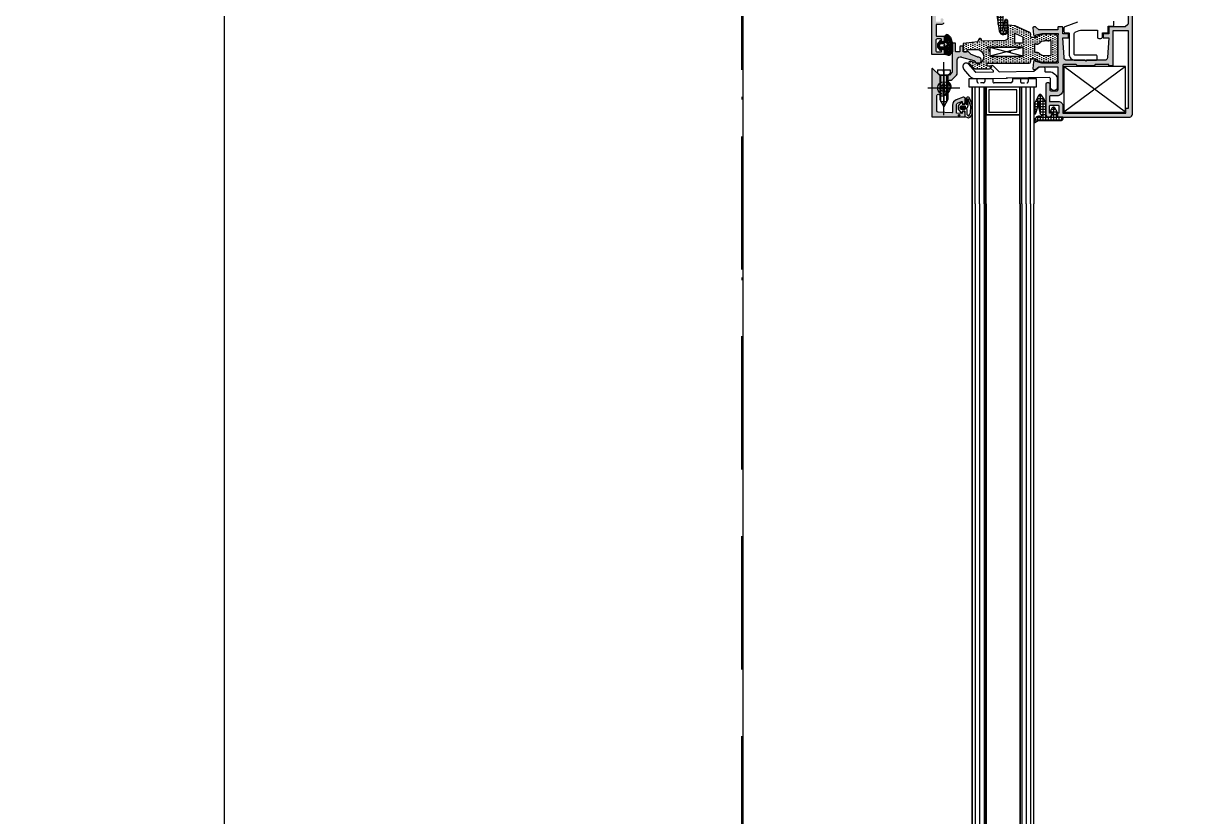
# Model space of a CAD drawing. Header units: inches. Extents: x 21 to 32698, y 13 to 3712.
# Drawn here: x 3306.04 to 3347.5, y 1415.4 to 1443.77 of the extents above; entities that cross this region are included whole.
import ezdxf

# ---------------------------------------------------------------- set-up
doc = ezdxf.new("R2010")
doc.units = ezdxf.units.IN
doc.header["$MEASUREMENT"] = 0
doc.set_wipeout_variables(frame=1)
for name, pattern in [('ACANSTGB', [0.354331, 0.15748, -0.03937, 0.03937, -0.03937, 0.03937, -0.03937]), ('AM_ISO08W050', [18, 12, -1.5, 3, -1.5]), ('AM_ISO08W050x2', [9, 6, -0.75, 1.5, -0.75]), ('DOT', [6.35, 0, -6.35]), ('IMPORT-HIDDEN2', [47.625, 31.75, -15.875])]:
    doc.linetypes.add(name, pattern=pattern)
for name, color, linetype, lineweight in [('Z_MİM_-KM-BEAM-RAY', 8, 'DOT', 25), ('Z_MİM_-KM-GLAZ', 8, 'Continuous', 25), ('Z_MİM_-KM-GLAZ-CURT', 8, 'Continuous', 25), ('Z_MİM_-KM-IZO-THERMAL', 8, 'Continuous', 25), ('Z_MİM_-KM-IZO-THERMAL-ROCKWOOL', 8, 'BATTING', 25), ('Z_MİM_-KM-PAINT', 8, 'Continuous', 25), ('Z_MİM_-KM-PATTERN-00', 8, 'Continuous', 25), ('Z_MİM_-KM-PAVEMENT', 8, 'Continuous', 25), ('Z_MİM_-KM-RAY-1', 8, 'IMPORT-HIDDEN2', 25), ('Z_MİM_-KM-STRS', 8, 'Continuous', 25), ('Z_MİM_-KM-WALL-PL', 8, 'Continuous', 25), ('Z_MİM_-KM-WALL-PLASTER', 8, 'Continuous', 25), ('Z_MİM_aksesuar_k', 8, 'Continuous', 25), ('Z_MİM_AM_4N', 8, 'Continuous', 25), ('Z_MİM_AM_7N', 8, 'AM_ISO08W050', 25), ('Z_MİM_fitiller_k', 8, 'Continuous', 25), ('Z_MİM_hatch_k', 8, 'Continuous', 25), ('Z_MİM_mennteşe_k', 8, 'Continuous', 25), ('Z_MİM_PROFIL', 8, 'Continuous', 25), ('Z_MİM_yazı_numara_k', 8, 'Continuous', 25)]:
    doc.layers.add(name, color=color, linetype=linetype, lineweight=lineweight)
doc.linetypes.add('BATTING', pattern='A,0.00254,-2.54,[134,ltypeshp.shx,S=2.54,R=0,X=-2.54,Y=0],-5.08,[134,ltypeshp.shx,S=2.54,R=180,X=2.54,Y=0],-2.54', length=10.16254)

# ---------------------------------------------------------------- blocks, each defined once
blk = doc.blocks.new('TRETUVAR')
at = {"layer": 'Z_MİM_-KM-PATTERN-00'}
h = blk.add_hatch(dxfattribs=at)
h.set_pattern_fill('AR-B816', color=256, scale=0.3, angle=90)
h.set_pattern_definition([(90, (21322.77, 490.03), (-60.96, 4e-15), []), (180, (21322.77, 490.03), (-60.96, -60.96), [60.96, -60.96])])
h.paths.add_polyline_path([(22632.772, 2700.032), (19252.772, 2700.032), (19252.772, 2750.032), (19097.772, 2750.032), (19097.772, 2610.032), (22542.772, 2610.032), (22542.772, 2080.13), (22697.772, 2080.13), (22697.772, 1460.13), (22542.772, 1460.13), (22542.772, 980.032), (21222.771, 980.032), (21222.771, 590.032), (20152.772, 590.032), (20152.772, 980.032), (19012.772, 980.032), (19012.775, 1635.031), (18722.771, 1635.031), (18722.772, 2610.032), (18807.772, 2610.032), (18807.772, 2750.032), (18632.772, 2750.032), (18632.771, 1545.031), (18922.774, 1545.031), (18922.771, 890.032), (19882.772, 890.032), (19882.772, 665.017), (20022.751, 665.033), (20022.77, 490.032), (21322.771, 490.032), (21322.771, 890.032), (22632.772, 890.032), (22632.772, 1220.13), (22797.772, 1220.13), (22797.772, 2180.13), (22632.772, 2180.13)])
h.paths.add_polyline_path([(19082.772, 2750.032), (18822.772, 2750.032), (18822.772, 2610.032), (19082.772, 2610.032)], flags=16)
at = {"layer": 'Z_MİM_-KM-PAVEMENT'}
blk.add_lwpolyline([(22542.772, 1460.13), (22542.772, 980.032), (21222.771, 980.032), (21222.771, 590.032), (20152.772, 590.032), (20152.772, 980.032), (19012.772, 980.032), (19012.775, 1635.031), (18722.771, 1635.031), (18722.772, 2610.032), (22542.772, 2610.032), (22542.772, 2080.13), (22697.772, 2080.13), (22697.772, 1460.13)], close=True, dxfattribs=at)
blk = doc.blocks.new('*U147')
blk.add_wipeout([(160, 5), (160, -36.5), (0, -36.5), (0, 5)])
at = {"layer": 'Z_MİM_fitiller_k'}
h = blk.add_hatch(dxfattribs=at)
h.set_pattern_fill('NET', color=256, scale=0.03, style=0)
h.set_pattern_definition([(360, (-59.56336, -46.80462), (0, 0.09525), []), (90, (-59.56336, -46.80462), (-0.09525, 0), [])])
h.paths.add_polyline_path([(11.504, -9.36, 0.136845), (11.596, -9.305, -0.776158), (11.647, -9.333, 0.177279), (11.659, -9.47), (11.799, -9.573, 0.088217), (11.805, -9.576), (11.816, -9.576, 0.033998), (11.818, -9.575), (11.856, -9.558, 0.452425), (11.865, -9.53), (11.792, -9.41), (11.792, -8.586, 0.414214), (11.732, -8.526), (11.692, -8.526, 0.414214), (11.672, -8.546), (11.672, -8.726), (11.518, -8.726, 0.131652), (11.508, -8.728), (11.345, -8.822, 0.604052), (11.35, -8.928), (11.473, -8.987, 0.442426), (11.501, -8.976), (11.523, -8.913, -0.440011), (11.551, -8.902), (11.661, -8.953, -0.291473), (11.672, -8.971), (11.672, -9.126, -0.414214), (11.652, -9.146), (11.226, -9.146, 0.046127), (11.207, -9.147, 0.130851), (10.887, -9.3, 0.464272), (10.887, -9.392), (11.021, -9.468, 0.11389), (11.322, -9.56), (11.519, -9.574, 0.874771), (11.535, -9.496), (11.115, -9.371, -2.027799), (11.119, -9.351), (11.326, -9.388, 0.109518), (11.412, -9.384)])
h = blk.add_hatch(dxfattribs=at)
h.set_pattern_fill('NET', color=256, scale=0.03, style=0)
h.set_pattern_definition([(360, (-28.46501, -112.98879), (0, 0.09525), []), (90, (-28.46501, -112.98879), (-0.09525, 0), [])])
h.paths.add_polyline_path([(8.593, -10.808, 0.938467), (8.568, -10.496), (8.221, -10.496, 1), (8.221, -10.623), (8.411, -10.643), (8.586, -10.625, -1.05449), (8.592, -10.684), (8.41, -10.665, 0.025541), (8.39, -10.664), (7.442, -10.664, -0.414214), (7.242, -10.464), (7.242, -10.235, 0.414214), (7.142, -10.135), (7.112, -10.135, 0.414214), (7.092, -10.155), (7.092, -10.265, -0.392414), (7.074, -10.285, -0.010057), (7.072, -10.286), (6.952, -10.286, -0.079637), (6.946, -10.285), (6.912, -10.285), (6.912, -10.234, 0.612814), (6.881, -10.217), (6.797, -10.288, 0.219402), (6.762, -10.364), (6.762, -10.567, 0.219402), (6.797, -10.643), (6.881, -10.714, 0.612814), (6.912, -10.698), (6.912, -10.647), (6.946, -10.647, -0.07964), (6.952, -10.646), (7.072, -10.646, -0.414214), (7.092, -10.666), (7.092, -11.017, -0.317837), (7.112, -11.046), (7.112, -11.105, -0.175452), (7.105, -11.124), (7.092, -11.14), (7.092, -11.142, -0.175452), (7.069, -11.206), (7.027, -11.257, 0.175452), (7.022, -11.27), (7.022, -11.344, 0.414214), (7.042, -11.364), (7.057, -11.364, 0.293333), (7.148, -11.306), (7.239, -11.107, -0.252372), (7.391, -10.993)])
h.paths.add_polyline_path([(7.037, -10.553), (6.925, -10.553, -0.414213), (6.86, -10.488), (6.86, -10.488), (6.86, -10.444, -0.414214), (6.925, -10.379), (7.037, -10.379, -0.414213), (7.102, -10.444), (7.102, -10.488, -0.414214)], flags=16)
at = {"layer": 'Z_MİM_hatch_k'}
h = blk.add_hatch(color=256, dxfattribs=at)
h.paths.add_polyline_path([(8.452, -8.556, -0.414214), (8.472, -8.536), (8.692, -8.536), (8.692, -8.336), (8.842, -8.336), (8.842, -8.536), (9.549, -8.491, 0.396047), (9.642, -8.392), (9.642, -7.746), (9.672, -7.716), (9.642, -7.686), (9.642, -7.04, 0.396047), (9.549, -6.94), (8.842, -6.896), (8.842, -7.096), (8.692, -7.096), (8.692, -6.896), (8.472, -6.896, -0.414214), (8.452, -6.876), (8.452, -6.306), (8.365, -6.218, 0.200592), (8.336, -6.206), (7.322, -6.206, 0.414214), (7.302, -6.226), (7.302, -6.446), (7.166, -6.446, -0.312902), (7.119, -6.413), (7.104, -6.373, -0.523343), (7.122, -6.346), (7.182, -6.346, 0.414214), (7.202, -6.326), (7.202, -6.236, 0.414214), (7.152, -6.186), (6.792, -6.186, 0.414214), (6.742, -6.236), (6.742, -6.326, 0.414214), (6.762, -6.346), (6.822, -6.346, -0.523343), (6.841, -6.373), (6.826, -6.413, -0.312902), (6.779, -6.446), (6.667, -6.446), (6.642, -6.446), (6.642, -6.066, -0.414214), (6.662, -6.046), (11.572, -6.046, -0.414214), (11.672, -6.146), (11.672, -8.706, -0.414214), (11.652, -8.726), (11.552, -8.726, -0.414214), (11.532, -8.706), (11.532, -8.676), (11.272, -8.676, 0.414214), (11.252, -8.696), (11.252, -8.986, 0.414214), (11.272, -9.006), (11.532, -9.006), (11.532, -8.936, -0.57735), (11.562, -8.918), (11.662, -8.976, -0.267949), (11.672, -8.993), (11.672, -9.046, -0.414214), (11.572, -9.146), (10.502, -9.146, -0.414214), (10.452, -9.096), (10.452, -9.036, -0.414214), (10.502, -8.986), (10.702, -8.986, 0.414214), (10.752, -8.936), (10.752, -8.766, 0.414214), (10.702, -8.716), (9.872, -8.716), (9.872, -9.386), (9.965, -9.497, -0.175452), (9.972, -9.516), (9.972, -9.576, -0.440011), (9.94, -9.605), (9.699, -9.584, -0.176327), (9.687, -9.579), (9.648, -9.54, -0.573146), (9.657, -9.506), (9.685, -9.499), (9.742, -9.286), (9.742, -8.726, 0.843039), (9.684, -8.716), (8.741, -8.716, 0.843039), (8.682, -8.726), (8.682, -9.286), (8.739, -9.499), (8.768, -9.506, -0.573146), (8.777, -9.54), (8.738, -9.579, -0.176327), (8.725, -9.584), (8.485, -9.605, -0.440011), (8.452, -9.576), (8.452, -9.516, -0.175452), (8.459, -9.497), (8.552, -9.386), (8.552, -8.716), (8.472, -8.716, -0.414214), (8.452, -8.696)])
h.paths.add_polyline_path([(11.532, -8.536), (11.532, -6.286), (11.352, -6.286), (11.352, -6.186), (8.592, -6.186), (8.592, -6.746), (9.792, -6.746), (9.842, -6.746), (9.842, -6.896), (9.792, -6.896), (9.792, -7.376), (9.842, -7.416), (9.842, -8.016), (9.792, -8.056), (9.792, -8.486, 0.414214), (9.842, -8.536), (10.702, -8.536, -0.414214), (10.912, -8.746), (10.912, -8.986, 0.414214), (10.932, -9.006), (11.112, -9.006), (11.112, -8.696, -0.414214), (11.272, -8.536)], flags=16)
h = blk.add_hatch(dxfattribs=at)
h.set_pattern_fill('DOTS', color=256, scale=0.05, style=0)
h.set_pattern_definition([(360, (-34.548796, -103.00683), (0.0396875, 0.079375), [0, -0.079375])])
h.paths.add_polyline_path([(9.712, -8.816, 0.414214), (9.612, -8.716), (8.812, -8.716, 0.414214), (8.712, -8.816), (8.712, -9.186, 0.178739), (8.832, -9.511), (8.832, -9.674), (8.697, -9.686, 0.267949), (8.656, -9.714), (8.41, -10.242), (8.394, -10.474, 0.434812), (8.414, -10.496), (8.929, -10.496), (8.932, -10.589, -0.017432), (8.932, -10.596), (8.961, -11.413, -0.450467), (8.941, -11.436), (8.911, -11.436, 0.791418), (8.888, -11.53), (8.981, -11.577), (9.042, -12.078, 0.378866), (9.062, -12.096), (9.292, -12.096, 1.732051), (9.249, -12.021, -0.300347), (9.252, -11.966), (9.252, -11.672, -0.891613), (9.766, -11.524), (9.681, -11.819, 0.810647), (9.784, -11.874), (9.929, -11.702, 0.176327), (9.952, -11.638), (9.952, -11.236), (9.752, -11.236), (9.752, -9.734, 0.388879), (9.707, -9.684), (9.592, -9.674), (9.592, -9.511, 0.178739), (9.712, -9.186)])
h.paths.add_polyline_path([(9.352, -9.546), (9.352, -9.405, 0.255924), (9.472, -9.186), (9.472, -8.956), (8.952, -8.956), (8.952, -9.186, 0.255924), (9.072, -9.405), (9.072, -9.546)], flags=16)
h.paths.add_polyline_path([(9.512, -9.946), (9.512, -11.146), (9.355, -11.146, 0.105295), (9.172, -11.254), (9.172, -9.946)], flags=16)
h.paths.add_polyline_path([(9.022, -9.946), (9.022, -10.256), (8.669, -10.256), (8.813, -9.946)], flags=16)
h = blk.add_hatch(dxfattribs=at)
h.set_pattern_fill('NET3', color=256, scale=0.025, angle=90, style=0)
h.set_pattern_definition([(90, (-378.75496, -42.79575), (-0.079375, 0), []), (150, (-378.75496, -42.79575), (-0.0396875, -0.068740766), []), (210, (-378.75496, -42.79575), (0.0396875, -0.068740766), [])])
h.paths.add_polyline_path([(11.009, -12.026), (11.205, -12.006, 1.101917), (11.2, -11.956), (11.036, -11.956, 0.411763), (10.989, -12.006, 0.405658)])
h.paths.add_polyline_path([(11.522, -11.84, -0.177462), (11.554, -11.852), (11.589, -11.882, 0.135959), (11.637, -11.897, -1.955512), (11.635, -11.905), (11.633, -11.908, 0.633838), (11.643, -11.905, 0.463847), (11.641, -11.897, -0.146482), (11.589, -11.882), (11.54, -11.84)], flags=17)
h.paths.add_polyline_path([(11.307, -12.197), (11.269, -12.172), (11.269, -12.026), (11.399, -12.026), (11.399, -12.172), (11.361, -12.197, -0.292354)], flags=17)
h = blk.add_hatch(dxfattribs=at)
h.set_pattern_fill('NET3', color=256, scale=0.025, angle=90, style=0)
h.set_pattern_definition([(90, (-377.95019, -41.75843), (-0.079375, 0), []), (150, (-377.95019, -41.75843), (-0.0396875, -0.068740766), []), (210, (-377.95019, -41.75843), (0.0396875, -0.068740766), [])])
h.paths.add_polyline_path([(9.332, -12.479), (9.039, -12.477), (8.817, -12.551), (8.731, -12.641, 1.195775), (8.788, -12.702, 0.242322), (8.767, -12.743, 0.414214), (8.787, -12.763), (8.987, -12.763), (8.987, -12.873), (8.947, -12.873, 0.715976), (8.935, -12.909), (9.052, -12.999, 0.165518), (9.064, -13.003), (9.161, -13.003, 0.165518), (9.173, -12.999), (9.289, -12.909, 0.715976), (9.277, -12.873), (9.237, -12.873), (9.237, -12.763), (9.417, -12.763, 0.414214), (9.437, -12.743), (9.474, -12.62, 0.230034), (9.454, -12.58)])
h.paths.add_polyline_path([(9.071, -12.665, 2.287639), (9.152, -12.707, -0.664495), (9.118, -12.693), (9.118, -12.672, 0.376032)], flags=16)
h.paths.add_polyline_path([(9.085, -12.934), (9.047, -12.91), (9.047, -12.763), (9.177, -12.763), (9.177, -12.91), (9.139, -12.934, -0.292354)], flags=16)
at = {"layer": 'Z_MİM_PROFIL'}
h = blk.add_hatch(color=256, dxfattribs=at)
h.paths.add_polyline_path([(4.842, -12.836, 0.447214), (4.82, -12.816, 0.381966), (4.642, -13.014), (4.642, -13.196, 0.414214), (4.662, -13.216), (9.422, -13.216, 0.414214), (9.442, -13.196), (9.442, -12.766), (9.306, -12.766, 0.746966), (9.278, -12.858, -0.236898), (9.262, -12.866), (9.342, -12.866), (9.342, -13.076), (8.882, -13.076), (8.882, -12.866), (8.962, -12.866, 4.221222), (8.946, -12.858, 0.746966), (8.919, -12.766), (8.782, -12.766), (8.782, -13.056), (8.362, -13.056), (8.362, -12.856, 0.742955), (8.252, -12.822, 1.074745), (8.158, -12.896), (8.262, -12.896), (8.262, -13.066), (7.222, -13.066), (7.222, -12.896), (7.327, -12.896, 0.648232), (7.282, -12.796), (7.162, -12.796, 0.414214), (7.102, -12.856), (7.102, -13.046), (6.742, -13.046), (6.742, -12.316), (6.712, -12.286), (6.742, -12.256), (6.742, -11.527), (7.096, -11.583, 0.461006), (7.142, -11.543), (7.142, -11.422, 0.368919), (7.109, -11.382), (7.012, -11.367), (7.012, -11.236), (7.105, -11.124, 0.697699), (7.077, -11.075, 1.138359), (7.08, -11.016), (6.839, -11.037, 0.176327), (6.827, -11.043), (6.809, -11.061), (6.89, -11.366), (6.881, -11.366, -0.707107), (6.824, -11.366), (5.942, -11.366), (5.061, -11.366, -0.843039), (5.002, -11.356), (5.002, -11.336), (5.076, -11.061), (5.058, -11.043, 0.176327), (5.045, -11.037), (4.805, -11.016, 1.138359), (4.807, -11.075, 0.697699), (4.779, -11.124), (4.872, -11.236), (4.872, -11.367), (4.776, -11.382, 0.368919), (4.742, -11.422), (4.742, -11.543, 0.461006), (4.789, -11.583), (5.142, -11.527), (5.142, -12.256), (5.172, -12.286), (5.142, -12.316), (5.142, -13.046), (4.842, -13.046)])
h.paths.add_polyline_path([(6.572, -11.526), (6.572, -11.726), (6.602, -11.726), (6.602, -12.846), (6.572, -12.846), (6.572, -13.046), (5.942, -13.046), (5.312, -13.046), (5.312, -12.846), (5.282, -12.846), (5.282, -11.726), (5.312, -11.726), (5.312, -11.526), (5.942, -11.526)], flags=16)
blk.add_hatch(color=256, dxfattribs=at).paths.add_polyline_path([(10.179, -12.945), (9.943, -13.181, 0.668179), (9.957, -13.216), (11.644, -13.216, 0.414214), (11.664, -13.196), (11.664, -12.026), (11.527, -12.026, 0.479475), (11.478, -12.086, 0.732886), (11.509, -12.131, -0.684518), (11.543, -12.147), (11.534, -12.336), (11.253, -12.336, -0.315299), (11.159, -12.27), (11.117, -12.152, -0.520567), (11.135, -12.126), (11.184, -12.126, 0.523343), (11.203, -12.099, 0.743381), (11.141, -12.026), (11.014, -12.026, 0.520567), (10.967, -12.093), (11.059, -12.344, 0.315299), (11.246, -12.476), (11.526, -12.476), (11.499, -12.988, -0.39896), (11.449, -13.036), (10.906, -13.036, -0.616747), (10.865, -12.956, 0.084286), (10.909, -12.871, 0.199477), (10.905, -12.833, 0.563498), (10.798, -12.699, 0.572963), (10.751, -12.75, -2.811597), (10.625, -12.666, 0.341999), (10.661, -12.633, 0.6163), (10.577, -12.517, 0.159853), (10.429, -12.605, -0.693564), (10.359, -12.579), (10.359, -12.562, 0.198912), (10.33, -12.491), (10.174, -12.335, 0.198942), (10.103, -12.306), (9.624, -12.306, -0.414217), (9.524, -12.206), (9.524, -12.169), (9.663, -11.685, 2.49922), (9.529, -11.587), (9.434, -11.81), (9.328, -11.917, 0.414214), (9.328, -11.945), (9.344, -11.961), (9.344, -12.096), (9.164, -12.096, 0.41418), (9.144, -12.116), (9.144, -12.196, 0.414214), (9.164, -12.216), (9.344, -12.216), (9.344, -12.366), (9.049, -12.366, 0.414214), (9.029, -12.386), (9.029, -12.466, 0.414214), (9.049, -12.486), (10.07, -12.486), (10.179, -12.595), (10.179, -12.764), (10.2, -12.786), (10.179, -12.807)])
at = {"layer": 'Z_MİM_yazı_numara_k'}
h = blk.add_hatch(dxfattribs=at)
h.set_pattern_fill('LINE', color=256, scale=0.0375, angle=45, style=0)
h.set_pattern_definition([(45, (84.784276, -22.961216), (-0.00331456304, 0.00331456304), [])])
edge = h.paths.add_edge_path()
edge.add_arc((9.333, -10.434), 0.0271, 0, 360)
h = blk.add_hatch(dxfattribs=at)
h.set_pattern_fill('LINE', color=256, scale=0.0375, angle=45, style=0)
h.set_pattern_definition([(45, (87.064106, -24.7662816), (-0.00331456304, 0.00331456304), [])])
edge = h.paths.add_edge_path()
edge.add_arc((11.613, -12.239), 0.0271, 0, 360)
at = {"linetype": 'ACANSTGB', "ltscale": 0.01}
for p, q in [((10.299, -9.771), (10.399, -9.771)), ((10.449, -10.001), (10.449, -9.821)), ((10.299, -10.051), (10.399, -10.051)), ((10.299, -11.321), (10.399, -11.321)), ((10.299, -11.601), (10.399, -11.601)), ((10.449, -11.371), (10.449, -11.551))]:
    blk.add_line(p, q, dxfattribs=at)
for p, q in [((10.299, -10.336), (10.399, -10.336)), ((10.449, -10.386), (10.449, -10.986)), ((10.299, -11.036), (10.399, -11.036)), ((9.979, -12.561), (10.099, -12.561)), ((9.979, -13.011), (9.979, -12.561)), ((10.063, -12.786), (9.979, -12.76)), ((10.063, -12.786), (9.979, -12.811)), ((10.179, -12.641), (10.099, -12.561)), ((10.179, -12.641), (11.049, -12.641)), ((10.179, -12.931), (10.179, -12.641)), ((10.477, -12.811), (10.477, -12.76)), ((10.611, -12.76), (10.477, -12.76)), ((10.611, -12.811), (10.477, -12.811)), ((10.662, -12.626), (10.611, -12.626)), ((10.611, -12.626), (10.611, -12.76)), ((10.611, -12.811), (10.611, -12.946)), ((10.662, -12.626), (10.662, -12.76)), ((10.797, -12.76), (10.662, -12.76)), ((10.662, -12.811), (10.662, -12.946)), ((10.797, -12.811), (10.662, -12.811)), ((10.797, -12.811), (10.797, -12.76)), ((11.049, -12.641), (11.309, -12.786)), ((11.049, -12.931), (11.309, -12.786)), ((9.979, -13.011), (10.099, -13.011)), ((10.179, -12.931), (10.099, -13.011)), ((10.179, -12.931), (11.049, -12.931)), ((10.662, -12.946), (10.611, -12.946))]:
    blk.add_line(p, q)
blk.add_lwpolyline([(10.299, -10.336), (10.299, -9.486), (10.599, -9.486), (10.599, -11.886), (10.299, -11.886), (10.299, -11.036)])
blk.add_circle((10.637, -12.786), 0.225)
for centre, start, end in [((10.399, -9.821), 0, 90), ((10.399, -10.001), 270, 0), ((10.399, -11.371), 0, 90), ((10.399, -11.551), 270, 0)]:
    blk.add_arc(centre, 0.05, start, end, dxfattribs=at)
for centre, start, end in [((10.399, -10.386), 0, 90), ((10.399, -10.986), 270, 0)]:
    blk.add_arc(centre, 0.05, start, end)
at = {"layer": 'Z_MİM_-KM-GLAZ-CURT'}
blk.add_lwpolyline([(0, -35), (0, -38.5), (160, -38.5), (160, -35)], dxfattribs=at)
at = {"layer": 'Z_MİM_-KM-RAY-1', "ltscale": 0.15}
blk.add_line((160, -20), (0, -20), dxfattribs=at)
at = {"layer": 'Z_MİM_aksesuar_k'}
for p, q in [((9.868, -6.299), (11.498, -8.499)), ((11.498, -6.299), (9.868, -8.499)), ((9.192, -9.946), (9.492, -11.146)), ((9.492, -9.946), (9.192, -11.146)), ((10.599, -9.576), (14.772, -9.576)), ((10.599, -9.576), (10.599, -11.776)), ((14.772, -9.684), (10.599, -9.684)), ((14.772, -9.843), (10.599, -9.843)), ((74.256, -9.576), (14.772, -9.576)), ((14.772, -9.684), (74.256, -9.684)), ((14.772, -9.843), (74.256, -9.843)), ((14.772, -10.001), (10.599, -10.001)), ((14.772, -10.06), (10.599, -10.06)), ((14.772, -10.076), (10.599, -10.076)), ((11.595, -10.076), (11.595, -11.276)), ((14.772, -10.001), (74.256, -10.001)), ((14.772, -10.06), (74.256, -10.06)), ((14.772, -10.076), (74.256, -10.076)), ((14.772, -11.276), (10.599, -11.276)), ((14.772, -11.291), (10.599, -11.291)), ((14.772, -11.35), (10.599, -11.35)), ((14.772, -11.509), (10.599, -11.509)), ((14.772, -11.276), (74.256, -11.276)), ((14.772, -11.291), (74.256, -11.291)), ((14.772, -11.35), (74.256, -11.35)), ((14.772, -11.509), (74.256, -11.509)), ((14.772, -11.667), (10.599, -11.667)), ((14.772, -11.776), (10.599, -11.776)), ((10.599, -11.776), (14.772, -11.776)), ((14.772, -11.667), (74.256, -11.667)), ((14.772, -11.776), (74.256, -11.776)), ((74.256, -11.776), (14.772, -11.776))]:
    blk.add_line(p, q, dxfattribs=at)
for points in [[(11.498, -6.299), (9.868, -6.299), (9.868, -8.499), (11.498, -8.499)], [(9.192, -11.146), (9.492, -11.146), (9.492, -9.946), (9.192, -9.946)], [(11.595, -10.076), (10.599, -10.076), (10.599, -11.276), (11.595, -11.276)], [(11.495, -10.176), (10.699, -10.176), (10.699, -11.176), (11.495, -11.176)]]:
    blk.add_lwpolyline(points, close=True, dxfattribs=at)
at = {"layer": 'Z_MİM_AM_4N'}
for p, q in [((11.114, -12.677), (10.179, -12.677)), ((11.114, -12.895), (11.114, -12.677)), ((11.114, -12.895), (10.179, -12.895))]:
    blk.add_line(p, q, dxfattribs=at)
at = {"layer": 'Z_MİM_AM_7N', "linetype": 'AM_ISO08W050x2'}
for p, q in [((10.637, -12.211), (10.637, -13.361)), ((11.609, -12.786), (9.709, -12.786)), ((10.062, -12.786), (11.212, -12.786))]:
    blk.add_line(p, q, dxfattribs=at)
at = {"layer": 'Z_MİM_fitiller_k'}
for points in [[(11.792, -8.586, 0.414214), (11.732, -8.526), (11.692, -8.526, 0.414214), (11.672, -8.546), (11.672, -8.726), (11.518, -8.726, 0.131652), (11.508, -8.728), (11.345, -8.822, 0.604052), (11.35, -8.928), (11.473, -8.987, 0.442426), (11.501, -8.976), (11.523, -8.913, -0.440011), (11.551, -8.902), (11.661, -8.953, -0.291473), (11.672, -8.971), (11.672, -9.126, -0.414214), (11.652, -9.146), (11.226, -9.146, 0.046127), (11.207, -9.147, 0.130851), (10.887, -9.3, 0.464272), (10.887, -9.392), (11.021, -9.468, 0.11389), (11.322, -9.56), (11.519, -9.574, 0.916331), (11.531, -9.495), (11.115, -9.371, -2.027799), (11.119, -9.351), (11.326, -9.388, 0.109518), (11.412, -9.384), (11.504, -9.36, 0.136845), (11.596, -9.305, -0.776158), (11.647, -9.333, 0.177279), (11.659, -9.47), (11.799, -9.573, 0.088217), (11.805, -9.576), (11.816, -9.576, 0.033998), (11.818, -9.575), (11.856, -9.558, 0.452425), (11.865, -9.53), (11.792, -9.41)], [(11.459, -12.046), (11.459, -12.136), (11.499, -12.136, -0.715976), (11.511, -12.172), (11.394, -12.261, -0.165518), (11.382, -12.266), (11.285, -12.266, -0.165518), (11.273, -12.261), (11.157, -12.172, -0.715976), (11.169, -12.136), (11.209, -12.136), (11.209, -12.046, 0.414214), (11.189, -12.026), (11.009, -12.026, -0.414214), (10.989, -12.006, -0.423058), (11.039, -11.956), (11.2, -11.956, -0.196262), (11.219, -11.959, 0.661044), (11.211, -11.945, -0.148078), (11.182, -11.948, -0.000634), (11.182, -11.948), (10.986, -11.959, -0.770223), (10.959, -11.897), (11.052, -11.841), (11.274, -11.768), (11.566, -11.77), (11.691, -11.872, -0.218314), (11.708, -11.91), (11.659, -12.006, -0.414214), (11.639, -12.026), (11.479, -12.026, 0.414214)], [(11.034, -11.907), (11.085, -11.899), (11.285, -11.838), (11.522, -11.84, -0.177462), (11.554, -11.852), (11.57, -11.866, 0.203511), (11.637, -11.897, -0.732657), (11.643, -11.905, -0.410363), (11.636, -11.91, -0.416483), (11.628, -11.913), (11.589, -11.956), (11.408, -11.956, 0.196262), (11.373, -11.97, -0.664495), (11.339, -11.956), (11.331, -11.942, 0.219093), (11.257, -11.922), (11.094, -11.924, 0.13878), (11.035, -11.929, -1.356329)], [(11.361, -12.197, -0.292354), (11.307, -12.197), (11.278, -12.178, -0.255859), (11.269, -12.161), (11.269, -12.046, -0.414214), (11.289, -12.026), (11.379, -12.026, -0.414214), (11.399, -12.046), (11.399, -12.161, -0.255859), (11.39, -12.178)], [(9.237, -12.783), (9.237, -12.873), (9.277, -12.873, -0.715976), (9.289, -12.909), (9.173, -12.999, -0.165518), (9.161, -13.003), (9.064, -13.003, -0.165518), (9.052, -12.999), (8.935, -12.909, -0.715976), (8.947, -12.873), (8.987, -12.873), (8.987, -12.783, 0.414214), (8.967, -12.763), (8.787, -12.763, -0.414214), (8.767, -12.743, -0.414214), (8.817, -12.693), (8.993, -12.697, 0.117448), (9.009, -12.693, 0.400605), (8.99, -12.685, 0.053856), (8.961, -12.686, -0.000634), (8.96, -12.686), (8.764, -12.696, -0.770223), (8.738, -12.634), (8.817, -12.551), (9.039, -12.477), (9.332, -12.479), (9.456, -12.582, -0.218314), (9.474, -12.62), (9.437, -12.743, -0.414214), (9.417, -12.763), (9.257, -12.763, 0.414214)], [(8.812, -12.642), (8.857, -12.616), (9.051, -12.547), (9.287, -12.549, -0.177462), (9.319, -12.561), (9.336, -12.575, 0.076022), (9.404, -12.614, -0.346278), (9.415, -12.638, 0.000523), (9.415, -12.638, 0.025659), (9.404, -12.649), (9.367, -12.693), (9.187, -12.693, 0.196262), (9.152, -12.707, -0.664495), (9.118, -12.693), (9.118, -12.672, 0.376032), (9.071, -12.665), (8.85, -12.655, 0.219372), (8.829, -12.661, -1.523096)], [(9.139, -12.934, -0.292354), (9.085, -12.934), (9.056, -12.916, -0.255859), (9.047, -12.899), (9.047, -12.783, -0.414214), (9.067, -12.763), (9.157, -12.763, -0.414214), (9.177, -12.783), (9.177, -12.899, -0.255859), (9.168, -12.916)]]:
    blk.add_lwpolyline(points, format="xyb", close=True, dxfattribs=at)
for points in [[(8.221, -10.623), (8.411, -10.643), (8.586, -10.625, -1.05449), (8.592, -10.684), (8.411, -10.666, 0.026186), (8.39, -10.664), (7.442, -10.664, -0.414214)], [(7.391, -10.993), (8.593, -10.808, 0.938467), (8.568, -10.496), (8.221, -10.496, 1)]]:
    blk.add_lwpolyline(points, format="xyb", dxfattribs=at)
at = {"layer": 'Z_MİM_hatch_k'}
for points in [[(7.322, -6.206), (8.336, -6.206, -0.200592), (8.365, -6.218), (8.452, -6.306), (8.452, -6.876, 0.414214), (8.472, -6.896), (8.692, -6.896), (8.692, -7.096), (8.842, -7.096), (8.842, -6.896), (9.549, -6.94, -0.396047), (9.642, -7.04), (9.642, -7.686), (9.672, -7.716), (9.642, -7.746), (9.642, -8.392, -0.396047), (9.549, -8.491), (8.842, -8.536), (8.842, -8.336), (8.692, -8.336), (8.692, -8.536), (8.472, -8.536, 0.414214), (8.452, -8.556), (8.452, -8.696, 0.414214), (8.472, -8.716), (8.552, -8.716), (8.552, -9.386), (8.459, -9.497, 0.175452), (8.452, -9.516), (8.452, -9.576, 0.440011), (8.485, -9.605), (8.725, -9.584, 0.176327), (8.738, -9.579), (8.777, -9.54, 0.573146), (8.768, -9.506), (8.739, -9.499), (8.682, -9.286), (8.682, -8.726, -0.843039), (8.741, -8.716), (9.684, -8.716, -0.843039), (9.742, -8.726), (9.742, -9.286), (9.685, -9.499), (9.657, -9.506, 0.573146), (9.648, -9.54), (9.687, -9.579, 0.176327), (9.699, -9.584), (9.94, -9.605, 0.440011), (9.972, -9.576), (9.972, -9.516, 0.175452), (9.965, -9.497), (9.872, -9.386), (9.872, -8.716), (10.702, -8.716, -0.414214), (10.752, -8.766), (10.752, -8.936, -0.414214), (10.702, -8.986), (10.502, -8.986, 0.414214), (10.452, -9.036), (10.452, -9.096, 0.414214), (10.502, -9.146), (11.572, -9.146, 0.414214), (11.672, -9.046), (11.672, -8.993, 0.267949), (11.662, -8.976), (11.562, -8.918, 0.57735), (11.532, -8.936), (11.532, -9.006), (11.272, -9.006, -0.414214), (11.252, -8.986), (11.252, -8.696, -0.414214), (11.272, -8.676), (11.532, -8.676), (11.532, -8.706, 0.414214), (11.552, -8.726), (11.652, -8.726, 0.414214), (11.672, -8.706), (11.672, -6.146, 0.414214), (11.572, -6.046), (6.662, -6.046, 0.414214)], [(10.052, -9.026, -0.419335), (10.342, -8.731), (10.602, -8.731, -1), (10.602, -8.971), (10.312, -8.971, 0.419335), (10.262, -9.021), (10.288, -10.501, -0.198912), (10.282, -10.515), (10.267, -10.531), (10.283, -10.546, -0.198912), (10.289, -10.56), (10.308, -11.649, -0.226277), (10.215, -11.852), (9.959, -12.067, -0.176327), (9.895, -12.091), (9.833, -12.091, -0.700208), (9.768, -11.914), (10.061, -11.668, 0.226277), (10.068, -11.653), (10.057, -11.026, 0.661886), (10.023, -11.012), (9.922, -11.113, -1), (9.837, -11.028), (10.047, -10.818, 0.203452), (10.053, -10.803), (10.032, -9.579, 0.170958), (10.027, -9.566), (9.884, -9.395, -0.175452), (9.872, -9.363), (9.872, -9.231, -0.414214), (9.922, -9.181), (10.032, -9.181, 0.414214), (10.052, -9.161), (10.052, -9.011)]]:
    blk.add_lwpolyline(points, format="xyb", dxfattribs=at)
for points in [[(11.112, -8.696, -0.414214), (11.272, -8.536), (11.532, -8.536), (11.532, -6.286), (11.352, -6.286), (11.352, -6.186), (8.592, -6.186), (8.592, -6.746), (9.792, -6.746), (9.842, -6.746), (9.842, -6.896), (9.792, -6.896), (9.792, -7.376), (9.842, -7.416), (9.842, -8.016), (9.792, -8.056), (9.792, -8.486, 0.414214), (9.842, -8.536), (10.702, -8.536, -0.414214), (10.912, -8.746), (10.912, -8.986, 0.414214), (10.932, -9.006), (11.112, -9.006)], [(9.792, -8.486, 0.414214), (9.842, -8.536), (10.702, -8.536, -0.414214), (10.912, -8.746), (10.912, -8.986, 0.414214), (10.932, -9.006), (11.112, -9.006), (11.112, -8.696, -0.414214), (11.272, -8.536), (11.532, -8.536), (11.532, -6.286), (11.352, -6.286), (11.352, -6.186), (8.592, -6.186), (8.592, -6.746), (9.792, -6.746), (9.842, -6.746), (9.842, -6.896), (9.792, -6.896), (9.792, -7.376), (9.842, -7.416), (9.842, -8.016), (9.792, -8.056)], [(11.112, -8.696, -0.414214), (11.272, -8.536), (11.532, -8.536), (11.532, -6.286), (11.352, -6.286), (11.352, -6.186), (8.592, -6.186), (8.592, -6.746), (9.792, -6.746), (9.842, -6.746), (9.842, -6.896), (9.792, -6.896), (9.792, -7.376), (9.842, -7.416), (9.842, -8.016), (9.792, -8.056), (9.792, -8.486, 0.414214), (9.842, -8.536), (10.702, -8.536, -0.414214), (10.912, -8.746), (10.912, -8.986, 0.414214), (10.932, -9.006), (11.112, -9.006)], [(9.611, -9.676, -0.388879), (9.592, -9.656), (9.592, -9.518, -0.175046), (9.597, -9.505, 0.175046), (9.712, -9.186), (9.712, -8.816, 0.414214), (9.612, -8.716), (8.812, -8.716, 0.414214), (8.712, -8.816), (8.712, -9.186, 0.175046), (8.828, -9.505, -0.175046), (8.832, -9.518), (8.832, -9.656, -0.388879), (8.814, -9.676), (8.697, -9.686, 0.267949), (8.656, -9.714), (8.41, -10.242), (8.394, -10.474, 0.434812), (8.414, -10.496), (8.832, -10.496, -0.414214), (8.932, -10.596), (8.961, -11.413, -0.450467), (8.941, -11.436), (8.911, -11.436, 0.791418), (8.888, -11.53), (8.971, -11.572, -0.251345), (8.982, -11.587), (9.042, -12.078, 0.378866), (9.062, -12.096), (9.292, -12.096, 0.414214), (9.342, -12.046), (9.342, -11.996, 0.414214), (9.292, -11.946), (9.272, -11.946, -0.414214), (9.252, -11.926), (9.252, -11.593, -0.052578), (9.255, -11.572, -0.641753), (9.732, -11.465, -0.163753), (9.752, -11.526), (9.752, -11.564, -0.07045), (9.75, -11.578), (9.681, -11.819, 0.810647), (9.784, -11.874), (9.929, -11.702, 0.176327), (9.952, -11.638), (9.952, -11.168, 0.198912), (9.938, -11.133), (9.886, -11.081, 0.668179), (9.852, -11.096), (9.852, -11.236), (9.752, -11.236), (9.752, -9.734, 0.388879), (9.707, -9.684)], [(9.352, -9.546), (9.352, -9.454, -0.213422), (9.386, -9.379, 0.213422), (9.472, -9.186), (9.472, -8.956), (8.952, -8.956), (8.952, -9.186, 0.213422), (9.039, -9.379, -0.213422), (9.072, -9.454), (9.072, -9.546)], [(9.355, -11.146), (9.512, -11.146), (9.512, -9.946), (9.172, -9.946), (9.172, -11.254, -0.105295)]]:
    blk.add_lwpolyline(points, format="xyb", close=True, dxfattribs=at)
blk.add_lwpolyline([(8.669, -10.256), (9.022, -10.256), (9.022, -9.946), (8.813, -9.946)], close=True, dxfattribs=at)
at = {"layer": 'Z_MİM_mennteşe_k'}
blk.add_lwpolyline([(8.28, -8.01), (8.442, -8.457, 0.339454), (8.491, -8.494), (8.612, -8.494, 0.414214), (8.662, -8.444), (8.662, -8.331, -0.414214), (8.682, -8.311), (9.412, -8.311, 0.414214), (9.642, -8.081), (9.642, -7.354, 0.414214), (9.592, -7.304), (9.512, -7.304, 0.414214), (9.462, -7.354), (9.462, -8.081, -0.414214), (9.412, -8.131), (8.717, -8.131, -0.315616), (8.623, -8.065), (8.58, -7.948, -0.087198), (8.562, -7.845), (8.562, -7.301), (8.812, -7.301, 0.414214), (8.862, -7.251), (8.862, -7.171, 0.414214), (8.812, -7.121), (8.662, -7.121), (8.662, -6.964, 0.414214), (8.612, -6.914), (8.422, -6.914), (8.422, -6.764, 0.414214), (8.372, -6.714), (8.246, -6.714, -0.198912)], format="xyb", dxfattribs=at)
at = {"layer": 'Z_MİM_PROFIL'}
for points in [[(8.302, -12.796, -0.414214), (8.362, -12.856), (8.362, -13.056), (8.762, -13.056, 0.414214), (8.782, -13.036), (8.782, -12.766), (8.919, -12.766, -0.312902), (8.966, -12.798), (8.981, -12.839, -0.523343), (8.962, -12.866), (8.902, -12.866, 0.414214), (8.882, -12.886), (8.882, -13.026, 0.414214), (8.932, -13.076), (9.292, -13.076, 0.414214), (9.342, -13.026), (9.342, -12.886, 0.414214), (9.322, -12.866), (9.262, -12.866, -0.523343), (9.244, -12.839), (9.259, -12.798, -0.312902), (9.306, -12.766), (9.442, -12.766), (9.442, -13.196, -0.414214), (9.422, -13.216), (4.662, -13.216, -0.414214)], [(9.344, -12.346, -0.414243), (9.324, -12.366), (9.049, -12.366, 0.414214), (9.029, -12.386), (9.029, -12.466, 0.414214), (9.049, -12.486), (10.057, -12.486, -0.198912), (10.079, -12.494), (10.17, -12.586, -0.198912), (10.179, -12.607), (10.179, -12.764), (10.2, -12.786), (10.179, -12.807), (10.179, -12.945), (9.943, -13.181, 0.668179), (9.957, -13.216), (11.644, -13.216, 0.414214), (11.664, -13.196), (11.664, -12.026), (11.527, -12.026, 0.312902), (11.48, -12.058), (11.465, -12.099, 0.523343), (11.484, -12.126), (11.523, -12.126, -0.429634), (11.543, -12.147), (11.535, -12.317, -0.39896), (11.515, -12.336), (11.253, -12.336, -0.315299), (11.159, -12.27), (11.117, -12.152, -0.520567), (11.135, -12.126), (11.184, -12.126, 0.523343), (11.203, -12.099), (11.188, -12.058, 0.312902), (11.141, -12.026), (11.014, -12.026, 0.520567), (10.967, -12.093), (11.059, -12.344, 0.315299), (11.246, -12.476), (11.505, -12.476, -0.429634), (11.525, -12.497), (11.499, -12.988, -0.39896), (11.449, -13.036), (10.906, -13.036, -0.616747), (10.865, -12.956, 0.084286), (10.909, -12.871, 0.076003), (10.911, -12.856), (10.911, -12.806, 0.435803), (10.811, -12.698), (10.79, -12.698, 0.504927), (10.751, -12.75, -2.811597), (10.625, -12.666, 0.341999), (10.661, -12.633), (10.665, -12.61, 0.544205), (10.565, -12.52, 0.148354), (10.429, -12.605, -0.693564), (10.359, -12.579), (10.359, -12.562, 0.198912), (10.33, -12.491), (10.174, -12.335, 0.198942), (10.103, -12.306), (9.624, -12.306, -0.414217), (9.524, -12.206), (9.524, -12.183, -0.069924), (9.528, -12.156), (9.656, -11.708, -0.253074), (9.683, -11.68, 2.106031), (9.528, -11.577, -0.125416), (9.525, -11.597), (9.434, -11.81), (9.328, -11.917, 0.414214), (9.328, -11.945), (9.338, -11.955, -0.198912), (9.344, -11.969), (9.344, -12.096), (9.164, -12.096, 0.41418), (9.144, -12.116), (9.144, -12.196, 0.414214), (9.164, -12.216), (9.324, -12.216, -0.414214), (9.344, -12.236), (9.344, -12.347)]]:
    blk.add_lwpolyline(points, format="xyb", dxfattribs=at)
at = {"layer": 'Z_MİM_yazı_numara_k'}
for centre in [(9.333, -10.434), (11.613, -12.239)]:
    blk.add_circle(centre, 0.0271, dxfattribs=at)
blk = doc.blocks.new('-KM_Kiriş İzi_ZK')
at = {"layer": 'Z_MİM_-KM-BEAM-RAY'}
blk.add_line((0, 530), (0, 150), dxfattribs=at)

msp = doc.modelspace()

# ---------------------------------------------------------------- linework, layer by layer
at = {"layer": 'Z_MİM_-KM-IZO-THERMAL'}
msp.add_lwpolyline([(4654.257, 1293.058), (4654.257, 969.583), (3319.258, 969.583), (3319.258, 1624.583), (3029.258, 1624.583), (3029.258, 2594.584), (6844.258, 2594.584), (6844.258, 969.583), (5329.257, 969.583), (5329.257, 1293.058)], dxfattribs=at)
at = {"layer": 'Z_MİM_-KM-IZO-THERMAL-ROCKWOOL', "ltscale": 0.45}
msp.add_lwpolyline([(4649.257, 1293.058), (4649.257, 974.583), (3324.258, 974.583), (3324.258, 1629.583), (3034.258, 1629.583), (3034.258, 2589.584), (6839.258, 2589.584), (6839.258, 974.583), (5334.257, 974.583), (5334.257, 1293.058)], dxfattribs=at)
at = {"layer": 'Z_MİM_-KM-PAINT'}
msp.add_lwpolyline([(4657.257, 1293.058), (4657.257, 966.583), (3316.258, 966.583), (3316.258, 1621.583), (3026.258, 1621.583), (3026.258, 2597.584), (6847.258, 2597.584), (6847.258, 966.583), (5326.257, 966.583), (5326.257, 1293.058)], dxfattribs=at)
at = {"layer": 'Z_MİM_-KM-WALL-PLASTER'}
for points in [[(4656.757, 1293.058), (4656.757, 967.083), (3316.758, 967.083), (3316.758, 1622.083), (3026.758, 1622.083), (3026.758, 2597.084), (6846.758, 2597.084), (6846.758, 967.083), (5326.757, 967.083), (5326.757, 1293.058)], [(4644.257, 1293.058), (4644.257, 979.583), (3329.258, 979.583), (3329.258, 1634.583), (3039.258, 1634.583), (3039.258, 2584.584), (6834.258, 2584.584), (6834.258, 979.583), (5339.257, 979.583), (5339.257, 1293.058)]]:
    msp.add_lwpolyline(points, dxfattribs=at)

# ---------------------------------------------------------------- block references
at = {"layer": 'Z_MİM_-KM-STRS'}
msp.add_blockref('TRETUVAR', (-15696.014, -12.949), dxfattribs=at)

# ---------------------------------------------------------------- next in the draw order: block references
at = {"layer": 'Z_MİM_-KM-GLAZ', "ltscale": 1.5, "rotation": 270}
msp.add_blockref('*U147', (3351.714, 1452.083), dxfattribs=at)

# ---------------------------------------------------------------- next in the draw order: linework, layer by layer
at = {"layer": 'Z_MİM_-KM-WALL-PL'}
msp.add_lwpolyline([(4641.757, 982.083), (3331.758, 982.083), (3331.758, 1637.083), (3041.758, 1637.083), (3041.758, 2582.084), (6831.758, 2582.084), (6831.758, 982.083), (5341.758, 982.083)], dxfattribs=at)

# ---------------------------------------------------------------- next in the draw order: block references
at = {"layer": 'Z_MİM_-KM-BEAM-RAY'}
msp.add_blockref('-KM_Kiriş İzi_ZK', (3331.714, 982.083), dxfattribs=at)

doc.saveas('drawing.dxf')
